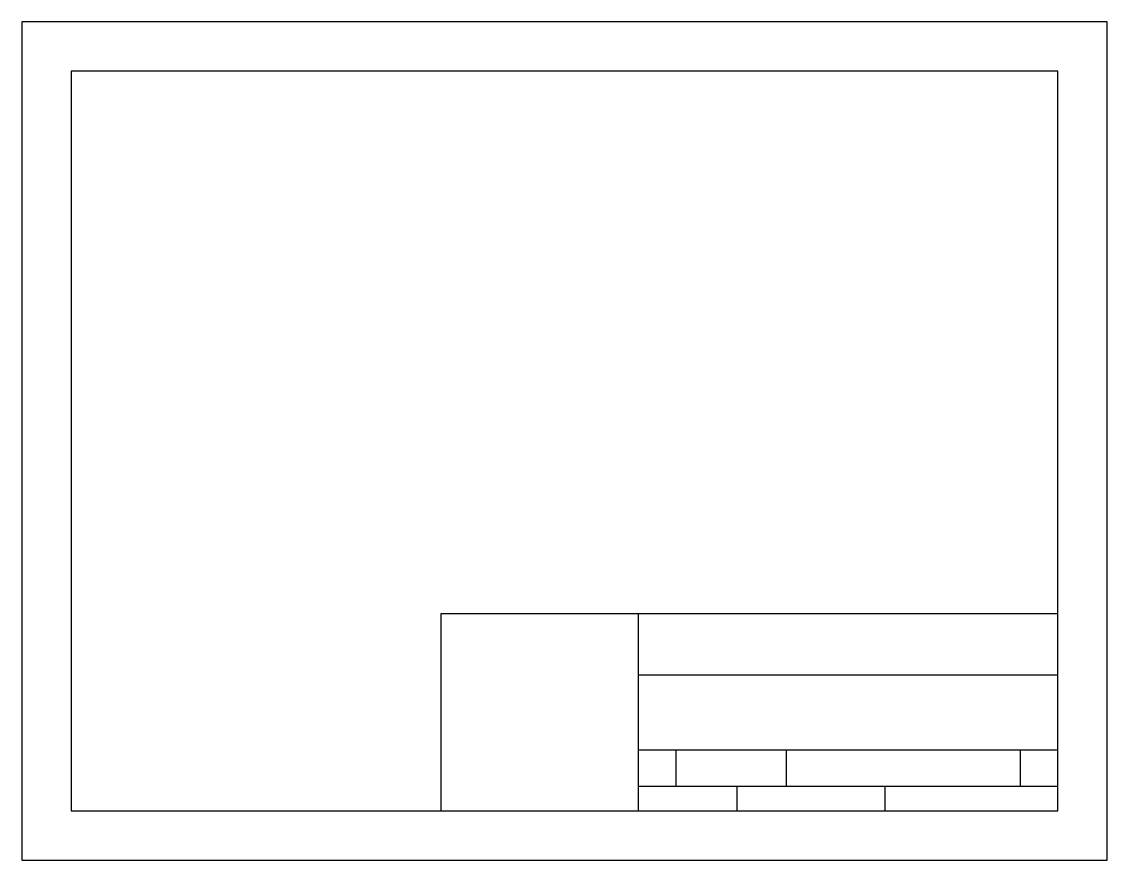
# Model space of a CAD drawing. Header units: inches. Extents: x 0 to 11, y 0 to 8.5.
import ezdxf

# ---------------------------------------------------------------- set-up
doc = ezdxf.new("R2010")
doc.units = ezdxf.units.IN
doc.header["$MEASUREMENT"] = 0

msp = doc.modelspace()

# ---------------------------------------------------------------- linework, layer by layer
for p, q in [((10.5, 8), (0.5, 8)), ((0.5, 8), (0.5, 0.5)), ((10.5, 0.5), (10.5, 8)), ((4.25, 2.5), (10.5, 2.5)), ((4.25, 0.5), (4.25, 2.5)), ((6.25, 0.5), (6.25, 2.5)), ((6.25, 1.88), (10.5, 1.88)), ((6.25, 1.12), (10.5, 1.12)), ((6.63, 0.75), (6.63, 1.12)), ((7.75, 0.75), (7.75, 1.12)), ((10.12, 0.75), (10.12, 1.12)), ((6.25, 0.75), (10.5, 0.75)), ((7.25, 0.5), (7.25, 0.75)), ((8.75, 0.5), (8.75, 0.75)), ((0.5, 0.5), (10.5, 0.5))]:
    msp.add_line(p, q)
msp.add_lwpolyline([(0, 0), (11, 0), (11, 8.5), (0, 8.5)], close=True)

doc.saveas('drawing.dxf')
